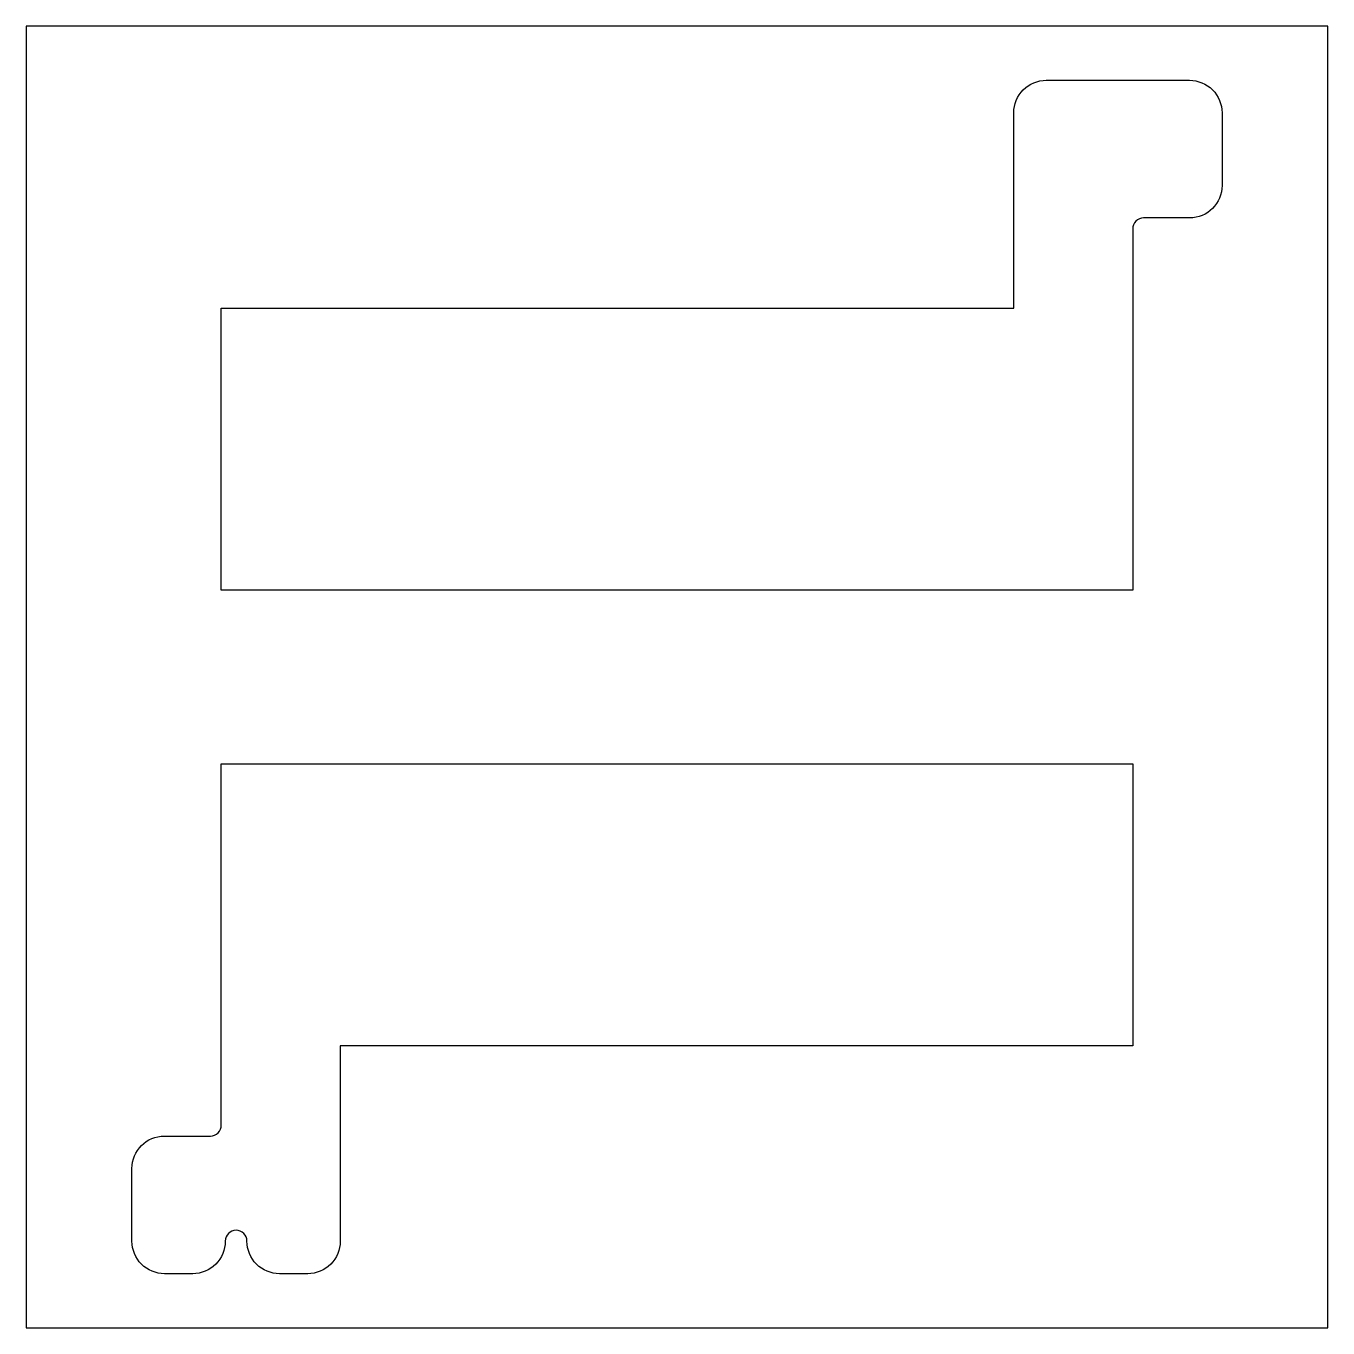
# Model space of a CAD drawing. Header units: inches. Extents: x 0 to 30, y 0 to 30.
import ezdxf

# ---------------------------------------------------------------- set-up
doc = ezdxf.new("R2010")
doc.units = ezdxf.units.IN
doc.header["$MEASUREMENT"] = 0
doc.layers.add('p-p-tandem-bottom-metal-tco', color=1, linetype='Continuous')

msp = doc.modelspace()

# ---------------------------------------------------------------- linework, layer by layer
at = {"layer": 'p-p-tandem-bottom-metal-tco'}
msp.add_lwpolyline([(0, 30), (0, 0), (30, 0), (30, 30)], close=True, dxfattribs=at)
for points in [[(22.76, 23.5), (22.76, 28, -0.414214), (23.51, 28.75), (26.81, 28.75, -0.414214), (27.56, 28), (27.56, 26.327, -0.414213), (26.81, 25.577), (25.75, 25.577, 0.414214), (25.5, 25.327), (25.5, 17), (4.5, 17), (4.5, 23.5)], [(5.09, 2, 1), (4.59, 2, -0.414214), (3.84, 1.25), (3.19, 1.25, -0.414214), (2.44, 2), (2.44, 3.673, -0.414213), (3.19, 4.423), (4.25, 4.423, 0.414214), (4.5, 4.673), (4.5, 13), (25.5, 13), (25.5, 6.5), (7.24, 6.5), (7.24, 2, -0.414214), (6.49, 1.25), (5.84, 1.25, -0.414214)]]:
    msp.add_lwpolyline(points, format="xyb", close=True, dxfattribs=at)

doc.saveas('drawing.dxf')
